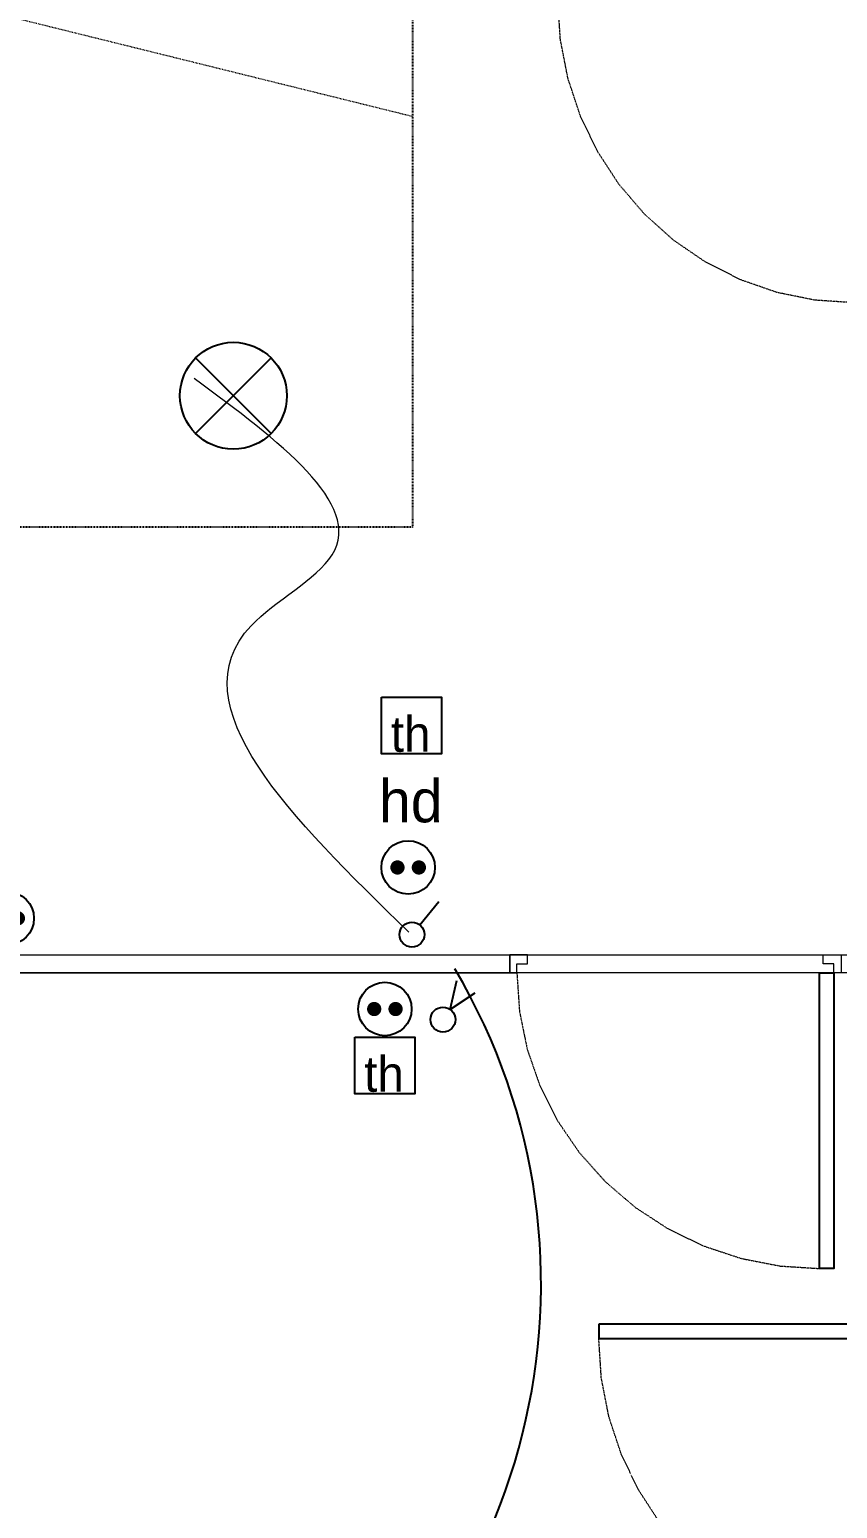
# Model space of a CAD drawing. Header units: centimetres. Extents: x 2191 to 12545, y -680 to 18662.
# Drawn here: x 7943.9 to 8170.7, y 8408.2 to 8823.2 of the extents above; entities that cross this region are included whole.
import ezdxf

# ---------------------------------------------------------------- set-up
doc = ezdxf.new("R2010")
doc.units = ezdxf.units.CM
doc.linetypes.add('Style de ligne -18', pattern=[0.164042, 0.054681, -0.109361])
doc.linetypes.add('VW-01', pattern=[0.41656, 0.20828, -0.20828])
doc.layers.add('B Général', color=252, linetype='Continuous')
doc.layers.add('D SURFACES-shab', color=252, linetype='Continuous')
doc.layers.add('prlm-ELEC-CFO', color=1, linetype='Continuous', lineweight=25)
doc.styles.add('prlm-elec-cfo', font='comic.ttf', dxfattribs={"height": 12})

# ---------------------------------------------------------------- blocks, each defined once
blk = doc.blocks.new('xi.PTCE')
at = {"layer": 'prlm-ELEC-CFO', "color": 0}
for points in [[(-10.61, 10.61), (10.61, -10.61)], [(10.61, 10.61), (-10.61, -10.61)]]:
    blk.add_lwpolyline(points, dxfattribs=at)
at = {"layer": 'prlm-ELEC-CFO', "color": 0, "linetype": 'ByBlock'}
blk.add_circle((0, 0), 15, dxfattribs=at)
blk = doc.blocks.new('xi.SA')
at = {"layer": 'prlm-ELEC-CFO', "color": 0}
blk.add_lwpolyline([(0.2, -1.28), (5.5, 5.28)], dxfattribs=at)
blk.add_circle((-2, -4), 3.5, dxfattribs=at)
blk = doc.blocks.new('xi.PCHD')
at = {"color": 0, "lineweight": 5}
blk.add_wipeout([(-7.5, -7.5), (7.5, -7.5), (7.5, 7.5), (-7.5, 7.5)], dxfattribs=at).dxf.layer = 'prlm-ELEC-CFO'
at = {"layer": 'prlm-ELEC-CFO', "color": 0, "linetype": 'ByBlock', "lineweight": 5, "const_width": 2}
for points in [[(-4, 0, 1), (-2, 0, 1)], [(2, 0, 1), (4, 0, 1)]]:
    blk.add_lwpolyline(points, format="xyb", close=True, dxfattribs=at)
at = {"layer": 'prlm-ELEC-CFO', "color": 0, "linetype": 'ByBlock', "lineweight": -2}
blk.add_circle((0, 0), 7.5, dxfattribs=at)
blk = doc.blocks.new('xi.PC')
at = {"color": 0, "lineweight": 5}
blk.add_wipeout([(-7.5, -7.5), (7.5, -7.5), (7.5, 7.5), (-7.5, 7.5)], dxfattribs=at).dxf.layer = 'prlm-ELEC-CFO'
at = {"layer": 'prlm-ELEC-CFO', "color": 0, "linetype": 'ByBlock', "lineweight": 5, "const_width": 2}
for points in [[(-4, 0, 1), (-2, 0, 1)], [(2, 0, 1), (4, 0, 1)]]:
    blk.add_lwpolyline(points, format="xyb", close=True, dxfattribs=at)
at = {"layer": 'prlm-ELEC-CFO', "color": 0, "linetype": 'ByBlock', "lineweight": -2}
blk.add_circle((0, 0), 7.5, dxfattribs=at)
blk = doc.blocks.new('xi.VV')
at = {"layer": 'prlm-ELEC-CFO', "color": 0}
blk.add_lwpolyline([(6.95, 3.42), (0.01, -1.13), (1.91, 6.95)], dxfattribs=at)
blk.add_circle((-2, -4), 3.5, dxfattribs=at)
blk = doc.blocks.new('Groupe-127-1')
at = {"layer": 'B Général', "color": 7, "linetype": 'VW-01', "lineweight": 5}
blk.add_line((70, -114.99), (-70, -80.35), dxfattribs=at)
at = {"layer": 'B Général', "linetype": 'VW-01', "flags": 128}
for points in [[(-70, 35), (70, 35), (70, -155), (-70, -155)], [(-70, -114.99), (70, -114.99), (70, -155), (-70, -155)]]:
    blk.add_lwpolyline(points, close=True, dxfattribs=at)

msp = doc.modelspace()

# ---------------------------------------------------------------- linework, layer by layer
at = {"layer": 'B Général', "linetype": 'Style de ligne -18', "lineweight": 5}
for p, q in [((8092.9, 8820.43), (8092.19, 8831.53)), ((8095.02, 8809.53), (8092.9, 8820.43)), ((8098.51, 8799), (8095.02, 8809.53)), ((8103.31, 8789.03), (8098.51, 8799)), ((8109.34, 8779.78), (8103.31, 8789.03)), ((8116.5, 8771.42), (8109.34, 8779.78)), ((8124.66, 8764.09), (8116.5, 8771.42)), ((8133.69, 8757.92), (8124.66, 8764.09)), ((8143.43, 8753), (8133.69, 8757.92)), ((8153.71, 8749.42), (8143.43, 8753)), ((8164.36, 8747.26), (8153.71, 8749.42)), ((8175.19, 8746.53), (8164.36, 8747.26)), ((8104.4, 8444.82), (8103.69, 8455.92)), ((8106.52, 8433.92), (8104.4, 8444.82)), ((8110.01, 8423.39), (8106.52, 8433.92)), ((8114.81, 8413.42), (8110.01, 8423.39)), ((8120.84, 8404.17), (8114.81, 8413.42))]:
    msp.add_line(p, q, dxfattribs=at)
at = {"layer": 'B Général', "color": 7, "linetype": 'Continuous', "lineweight": 13}
for p, q in [((7821.38, 8563.51), (8078.69, 8563.51)), ((7821.38, 8558.51), (8078.69, 8558.51))]:
    msp.add_line(p, q, dxfattribs=at)
at = {"layer": 'B Général', "color": 7, "linetype": 'Continuous', "lineweight": 5}
for p, q in [((7821.38, 8563.51), (8078.69, 8563.51)), ((8078.69, 8558.51), (8078.69, 8563.51)), ((7821.38, 8558.51), (8078.69, 8558.51))]:
    msp.add_line(p, q, dxfattribs=at)
at = {"layer": 'B Général'}
for p, q in [((8186.69, 8459.92), (8103.69, 8459.92)), ((8103.69, 8459.92), (8103.69, 8455.92)), ((8103.69, 8455.92), (8186.69, 8455.92))]:
    msp.add_line(p, q, dxfattribs=at)
at = {"layer": 'B Général', "color": 7, "linetype": 'Continuous', "lineweight": 5, "flags": 128}
for points in [[(8078.69, 8558.51), (8080.69, 8558.51), (8080.69, 8561.01), (8083.69, 8561.01), (8083.69, 8563.51), (8078.69, 8563.51), (8078.69, 8563.51), (8078.69, 8563.51), (8078.69, 8559.22), (8078.69, 8559.22)], [(8171.69, 8558.51), (8169.69, 8558.51), (8169.69, 8561.01), (8166.69, 8561.01), (8166.69, 8563.51), (8171.69, 8563.51)]]:
    msp.add_lwpolyline(points, close=True, dxfattribs=at)
at = {"layer": 'B Général', "linetype": 'Style de ligne -18', "lineweight": 5, "flags": 128}
msp.add_lwpolyline([(8080.69, 8558.51), (8081.42, 8547.67), (8083.59, 8537.03), (8087.16, 8526.75), (8092.08, 8517.01), (8098.25, 8507.98), (8105.58, 8499.82), (8113.94, 8492.66), (8123.19, 8486.63), (8133.16, 8481.83), (8143.69, 8478.34), (8154.59, 8476.22), (8165.69, 8475.51)], dxfattribs=at)
at = {"layer": 'B Général', "flags": 128}
msp.add_lwpolyline([(8169.69, 8558.51), (8169.69, 8475.51), (8165.69, 8475.51), (8165.69, 8558.51)], close=True, dxfattribs=at)
at = {"layer": 'D SURFACES-shab', "color": 1, "lineweight": 18, "true_color": 0xff0000, "flags": 128}
for points in [[(8261.69, 8563.51), (8261.69, 8699.81), (8175.19, 8699.81), (8175.19, 8873.51), (7821.38, 8873.51), (7821.38, 8563.51)], [(8186.69, 8558.51), (7821.38, 8558.51), (7821.38, 8085.42), (8345.69, 8085.42), (8345.69, 8145.42), (8405.69, 8145.42), (8405.69, 8328.92), (8344.69, 8328.92), (8344.69, 8358.92), (8186.69, 8358.92)]]:
    msp.add_lwpolyline(points, close=True, dxfattribs=at)
at = {"layer": 'prlm-ELEC-CFO', "lineweight": 13}
msp.add_spline([(8050.33, 8569.94), (8006.07, 8655.89), (8028.82, 8675.78), (7990.05, 8725.32)], degree=3, dxfattribs=at)

# ---------------------------------------------------------------- block references
at = {"layer": 'B Général', "rotation": 180}
msp.add_blockref('Groupe-127-1', (7981.38, 8718.51), dxfattribs=at)
at = {"layer": 'prlm-ELEC-CFO'}
for name, p in [('xi.PTCE', (8001.1, 8720.44)), ('xi.SA', (8053.24, 8573.23)), ('xi.VV', (8061.93, 8549.36))]:
    msp.add_blockref(name, p, dxfattribs=at)

# ---------------------------------------------------------------- next in the draw order: block references
for name, p in [('xi.PCHD', (8050.17, 8588.06)), ('xi.PC', (7937.6, 8573.79)), ('xi.PC', (8043.63, 8548.33))]:
    msp.add_blockref(name, p, dxfattribs=at)

# ---------------------------------------------------------------- next in the draw order: texts
at = {"layer": 'prlm-ELEC-CFO', "lineweight": 20, "attachment_point": 5, "line_spacing_factor": 0.8, "style": 'prlm-elec-cfo', "bg_fill": 3, "box_fill_scale": 1.1, "bg_fill_color": 256, "bg_fill_transparency": 0}
for s, insert, char_height in [('th', (8050.87, 8625.46), 10), ('hd', (8050.92, 8606.64), 12), ('th', (8043.39, 8530.05), 10)]:
    msp.add_mtext(s, dxfattribs=dict(at, insert=insert, char_height=char_height))

# ---------------------------------------------------------------- next in the draw order: linework, layer by layer
at = {"layer": 'prlm-ELEC-CFO', "lineweight": 25}
for points in [[(8042.71, 8635.84), (8059.53, 8635.84), (8059.53, 8619.93), (8042.71, 8619.93)], [(8035.22, 8540.43), (8052.04, 8540.43), (8052.04, 8524.53), (8035.22, 8524.53)]]:
    msp.add_lwpolyline(points, close=True, dxfattribs=at)
msp.add_arc((7913.82, 8471.2), 173.64, 301.317, 30.6058, dxfattribs=at)

doc.saveas('drawing.dxf')
